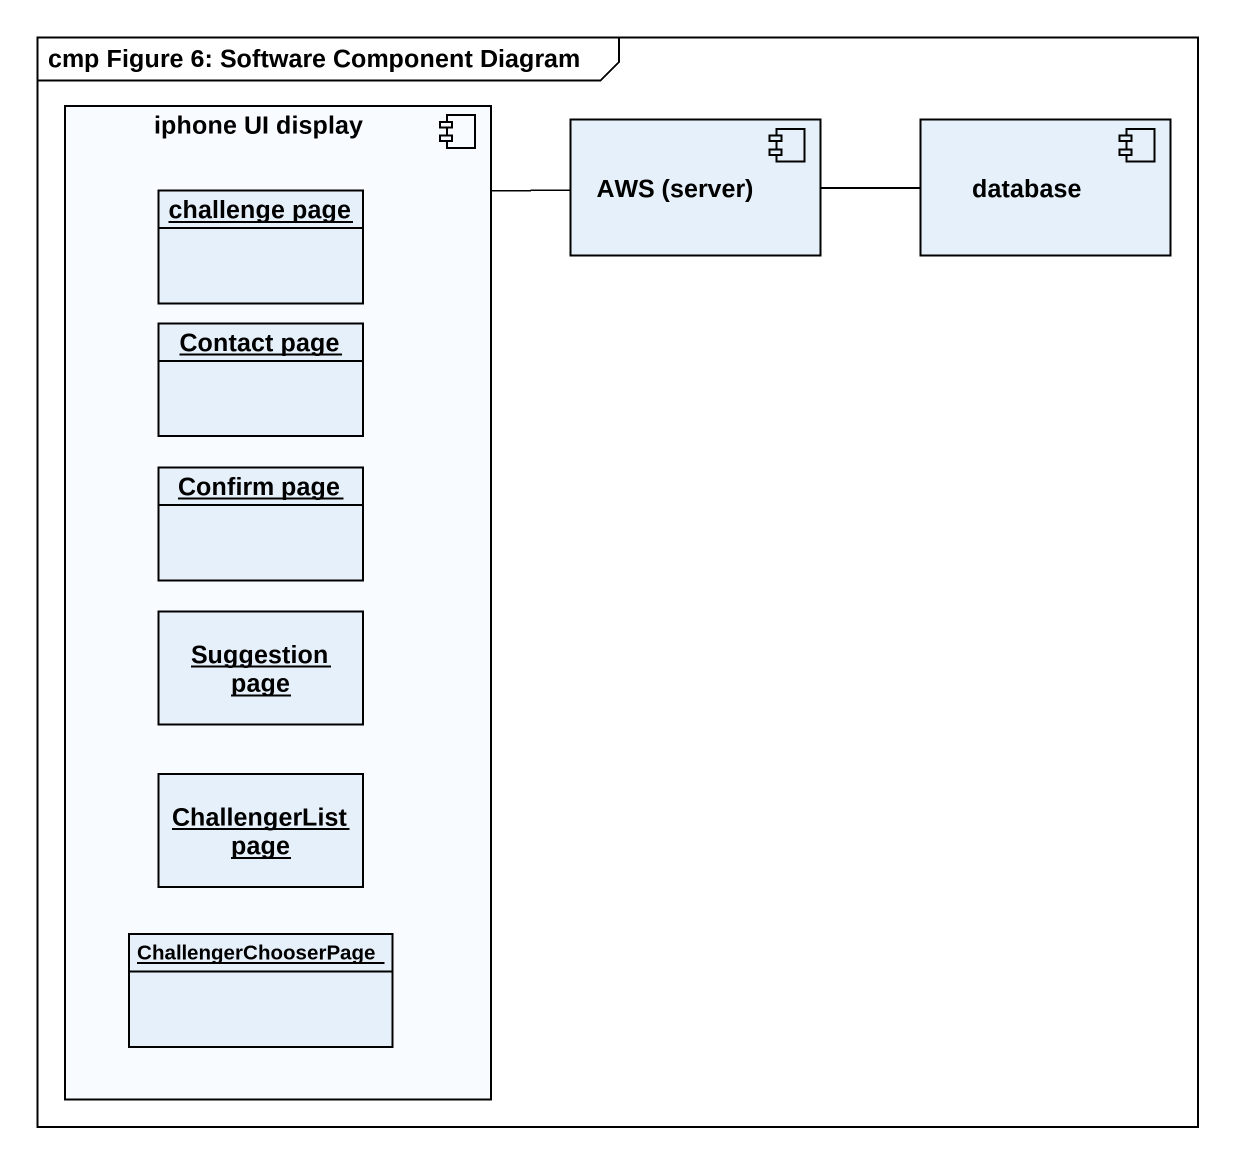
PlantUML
@startuml
mainframe cmp Figure 6: Software Component Diagram
allowmixing
hide circle
hide empty members
component "iphone UI display" as iphone_UI_display {
  object "challenge page" as challenge_page
  object "Contact page" as Contact_page
  object "Confirm page" as Confirm_page
  object "Suggestion page" as Suggestion_page
  object "ChallengerList page" as ChallengerList_page
  object ChallengerChooserPage
}
component "AWS (server)" as AWS_server
component "database" as database_
iphone_UI_display -up- AWS_server
AWS_server -right- database_
@enduml
